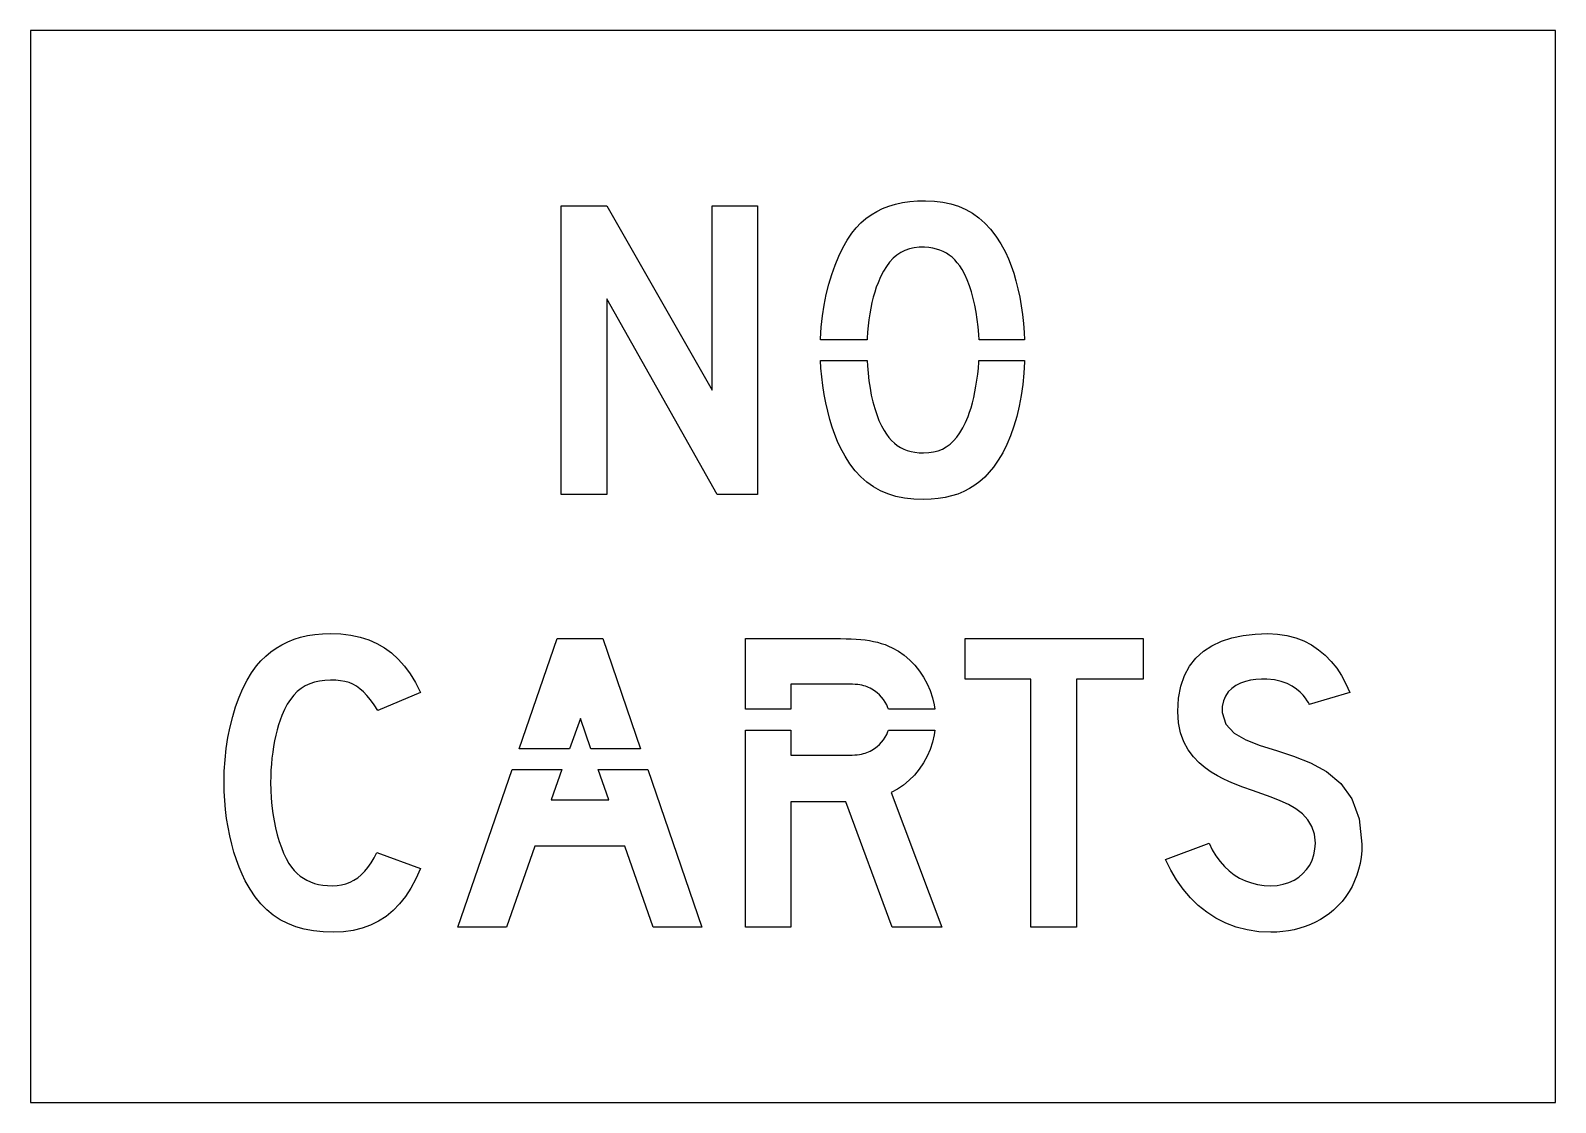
# Model space of a CAD drawing. Extents: x 0 to 37, y 0 to 26.
import ezdxf

# ---------------------------------------------------------------- set-up
doc = ezdxf.new("R2010")
doc.units = 0
doc.layers.add('CUT', color=7, linetype='Continuous')
doc.layers.add('OUTSIDE', color=1, linetype='Continuous')

msp = doc.modelspace()

# ---------------------------------------------------------------- linework, layer by layer
at = {"layer": 'CUT'}
for points in [[(22.9121, 19.3399), (22.8736, 19.5037), (22.8302, 19.6605), (22.7812, 19.8096), (22.7266, 19.9496), (22.6671, 20.0812), (22.602, 20.2023), (22.5453, 20.2905), (22.4865, 20.3689), (22.4256, 20.4389), (22.3605, 20.5012), (22.2926, 20.5551), (22.2212, 20.602), (22.1456, 20.6412), (22.0651, 20.6741), (21.9804, 20.7), (21.8901, 20.7203), (21.7942, 20.7343), (21.6927, 20.7427), (21.5618, 20.7427), (21.4386, 20.7308), (21.3231, 20.7056), (21.2146, 20.6678), (21.1131, 20.6167), (21.0179, 20.5523), (20.9283, 20.4753), (20.845, 20.3843), (20.7673, 20.28), (20.6945, 20.1617), (20.6266, 20.0294), (20.5629, 19.8831), (20.5216, 19.7746), (20.4838, 19.6577), (20.4488, 19.5331), (20.4166, 19.4022), (20.3886, 19.2657), (20.3634, 19.125), (20.3424, 18.9808), (20.3249, 18.8338), (20.3109, 18.6847), (20.3011, 18.5356), (20.2996, 18.501), (19.1687, 18.501), (19.1692, 18.5237), (19.1874, 18.8037), (19.2168, 19.0767), (19.2567, 19.342), (19.3078, 19.5989), (19.3687, 19.8467), (19.4394, 20.084), (19.5199, 20.3101), (19.6088, 20.5243), (19.7061, 20.7259), (19.8118, 20.9135), (19.9245, 21.0871), (20.0323, 21.2159), (20.1464, 21.3328), (20.2668, 21.4378), (20.3949, 21.5309), (20.5307, 21.6121), (20.6735, 21.6828), (20.8254, 21.7416), (20.985, 21.7892), (21.1544, 21.8263), (21.3322, 21.8522), (21.5198, 21.8676), (21.7179, 21.8725), (21.9328, 21.8648), (22.1379, 21.8396), (22.3318, 21.7983), (22.5152, 21.7388), (22.6895, 21.6625), (22.8533, 21.5687), (23.0087, 21.4567), (23.155, 21.3272), (23.2929, 21.1788), (23.4224, 21.0115), (23.5435, 20.8253), (23.6583, 20.6202), (23.729, 20.4613), (23.7948, 20.2919), (23.855, 20.1134), (23.9096, 19.9258), (23.9586, 19.7312), (24.002, 19.5303), (24.0384, 19.3231), (24.0692, 19.1117), (24.093, 18.8968), (24.1105, 18.6784), (24.119, 18.501), (23.0131, 18.501), (23.0073, 18.6238), (22.9919, 18.8107), (22.9709, 18.9927), (22.9443, 19.1691)], [(12.8755, 21.75), (13.9808, 21.75), (16.5351, 17.2798), (16.5351, 21.75), (17.6404, 21.75), (17.6404, 14.75), (16.6576, 14.75), (13.9808, 19.4904), (13.9808, 14.75), (12.8755, 14.75)], [(23.8585, 16.4013), (23.7787, 16.1724), (23.6891, 15.9582), (23.5904, 15.7587), (23.4812, 15.5767), (23.3629, 15.4129), (23.2614, 15.2841), (23.1522, 15.1672), (23.036, 15.0622), (22.9128, 14.9691), (22.7826, 14.8879), (22.6447, 14.8172), (22.4998, 14.7584), (22.3479, 14.7108), (22.189, 14.6737), (22.0224, 14.6478), (21.8488, 14.6324), (21.6682, 14.6275), (21.4302, 14.6352), (21.2069, 14.6604), (20.9983, 14.7017), (20.8023, 14.7612), (20.6196, 14.8375), (20.4495, 14.9313), (20.2913, 15.0433), (20.1436, 15.1728), (20.0071, 15.3212), (19.8804, 15.4885), (19.7628, 15.6747), (19.6543, 15.8798), (19.5829, 16.0338), (19.5157, 16.2011), (19.4534, 16.3796), (19.396, 16.5672), (19.3442, 16.7639), (19.298, 16.9669), (19.2588, 17.1748), (19.2252, 17.3862), (19.1986, 17.5997), (19.179, 17.8139), (19.1687, 17.999), (20.2989, 17.999), (20.3053, 17.8685), (20.32, 17.6858), (20.341, 17.5052), (20.3683, 17.3288), (20.4005, 17.1573), (20.4383, 16.9914), (20.4824, 16.8332), (20.5314, 16.6834), (20.586, 16.5434), (20.6455, 16.4146), (20.7106, 16.2977), (20.7673, 16.2095), (20.8275, 16.1297), (20.8912, 16.0576), (20.9591, 15.9932), (21.0305, 15.9372), (21.1068, 15.8889), (21.1873, 15.8483), (21.2727, 15.8154), (21.3637, 15.7895), (21.4596, 15.7713), (21.5611, 15.7608), (21.6682, 15.7573), (21.7935, 15.7629), (21.9104, 15.7797), (22.0203, 15.8091), (22.1232, 15.8497), (22.2198, 15.9029), (22.3101, 15.9687), (22.3948, 16.0471), (22.4746, 16.1388), (22.5495, 16.2438), (22.6195, 16.3628), (22.686, 16.4951), (22.749, 16.6414), (22.7854, 16.7394), (22.8204, 16.85), (22.8533, 16.9704), (22.8848, 17.0985), (22.9135, 17.2343), (22.9394, 17.375), (22.9625, 17.5192), (22.9821, 17.6655), (22.9982, 17.8118), (23.0094, 17.9574), (23.0117, 17.999), (24.1197, 17.999), (24.1189, 17.9616), (24.1021, 17.6872), (24.0748, 17.4163), (24.0363, 17.1503), (23.9873, 16.892), (23.9278, 16.6414)], [(8.9524, 4.8149), (8.7956, 4.6539), (8.6262, 4.5139), (8.4456, 4.3956), (8.2517, 4.299), (8.0451, 4.2241), (7.8268, 4.1702), (7.5944, 4.138), (7.3494, 4.1275), (7.0988, 4.1352), (6.8636, 4.1604), (6.6424, 4.2017), (6.4352, 4.2612), (6.2413, 4.3375), (6.06, 4.4313), (5.8906, 4.5433), (5.7338, 4.6728), (5.5875, 4.8212), (5.4524, 4.9885), (5.3278, 5.1747), (5.2123, 5.3798), (5.1353, 5.5387), (5.0632, 5.7081), (4.9974, 5.8866), (4.9372, 6.0742), (4.8826, 6.2688), (4.835, 6.4697), (4.7937, 6.6769), (4.7594, 6.8883), (4.7321, 7.1032), (4.7125, 7.3216), (4.7006, 7.5414), (4.6964, 7.7626), (4.7027, 8.0384), (4.7209, 8.3128), (4.7503, 8.5837), (4.7916, 8.8497), (4.8434, 9.108), (4.9057, 9.3586), (4.9778, 9.5987), (5.0604, 9.8276), (5.1528, 10.0418), (5.2536, 10.2413), (5.3642, 10.4233), (5.4825, 10.5871), (5.591, 10.711), (5.7058, 10.8244), (5.8283, 10.9273), (5.9585, 11.0197), (6.0957, 11.1016), (6.2413, 11.173), (6.3939, 11.2339), (6.5541, 11.2836), (6.7229, 11.3228), (6.8986, 11.3501), (7.0834, 11.3669), (7.2759, 11.3725), (7.5314, 11.3634), (7.7721, 11.3354), (7.9969, 11.2885), (8.2083, 11.222), (8.4057, 11.1352), (8.5898, 11.0288), (8.762, 10.9021), (8.9223, 10.7544), (9.0714, 10.585), (9.2107, 10.3946), (9.3409, 10.1825), (9.4613, 9.948), (8.4302, 9.5063), (8.335, 9.6442), (8.2454, 9.7653), (8.16, 9.8703), (8.076, 9.9592), (7.9927, 10.0341), (7.908, 10.0957), (7.8205, 10.1447), (7.7281, 10.1832), (7.6287, 10.2105), (7.5216, 10.2294), (7.4047, 10.2399), (7.2759, 10.2427), (7.1387, 10.2378), (7.0091, 10.2217), (6.8874, 10.1951), (6.7733, 10.1566), (6.6662, 10.1062), (6.5668, 10.0432), (6.473, 9.9676), (6.3862, 9.8794), (6.305, 9.7765), (6.2301, 9.6603), (6.1608, 9.5294), (6.0964, 9.3831), (6.0551, 9.2753), (6.0173, 9.1591), (5.9823, 9.0366), (5.9501, 8.9085), (5.9221, 8.7748), (5.8969, 8.6376), (5.8759, 8.4962), (5.8584, 8.352), (5.8444, 8.2057), (5.8346, 8.058), (5.8283, 7.9103), (5.8262, 7.7626), (5.8304, 7.5722), (5.8402, 7.3832), (5.8577, 7.1963), (5.8808, 7.0129), (5.9109, 6.8337), (5.9466, 6.6601), (5.9872, 6.4935), (6.0341, 6.3339), (6.0859, 6.1841), (6.1419, 6.0434), (6.2035, 5.9146), (6.2686, 5.7977), (6.3316, 5.7095), (6.3981, 5.6297), (6.4681, 5.5576), (6.5423, 5.4932), (6.6214, 5.4372), (6.7047, 5.3889), (6.7929, 5.3483), (6.8874, 5.3154), (6.9868, 5.2895), (7.0932, 5.2713), (7.2052, 5.2608), (7.3249, 5.2573), (7.439, 5.2622), (7.5482, 5.2776), (7.6524, 5.3042), (7.7526, 5.3413), (7.8478, 5.3903), (7.9388, 5.4505), (8.0256, 5.5226), (8.1089, 5.6066), (8.188, 5.7025), (8.2643, 5.8117), (8.3364, 5.9328), (8.4057, 6.0672), (9.4613, 5.6745), (9.3514, 5.4274), (9.2303, 5.202), (9.0973, 4.9976)], [(12.7772, 11.25), (13.8824, 11.25), (14.8013, 8.5782), (13.5982, 8.5782), (13.3421, 9.3096), (13.077, 8.5782), (11.8586, 8.5782)], [(20.6977, 9.7716), (20.6508, 9.8311), (20.599, 9.8864), (20.543, 9.9368), (20.4814, 9.9823), (20.4163, 10.0222), (20.3743, 10.0453), (20.3351, 10.0649), (20.2959, 10.0824), (20.256, 10.0971), (20.2147, 10.1097), (20.1706, 10.1202), (20.1223, 10.1286), (20.0691, 10.1349), (20.0089, 10.1391), (19.941, 10.1426), (19.864, 10.144), (19.7779, 10.1447), (18.4514, 10.1447), (18.4514, 9.5361), (17.346, 9.5361), (17.346, 11.25), (19.6547, 11.25), (19.7863, 11.2486), (19.9115, 11.2458), (20.0299, 11.2395), (20.1433, 11.2311), (20.251, 11.2192), (20.3547, 11.2038), (20.4541, 11.1849), (20.55, 11.1625), (20.6424, 11.1359), (20.7326, 11.1051), (20.8209, 11.0694), (20.9077, 11.0288), (21.0575, 10.9462), (21.1989, 10.8468), (21.3319, 10.732), (21.4544, 10.6039), (21.5656, 10.4639), (21.6658, 10.3134), (21.7526, 10.1545), (21.8261, 9.9886), (21.8849, 9.8164), (21.9282, 9.6414), (21.944, 9.5361), (20.8165, 9.5361), (20.8041, 9.5742), (20.7739, 9.6428), (20.7383, 9.7086)], [(22.6759, 10.2672), (22.6759, 11.25), (26.9984, 11.25), (26.9984, 10.2672), (25.3772, 10.2672), (25.3772, 4.25), (24.2719, 4.25), (24.2719, 10.2672)], [(32.1797, 5.5114), (32.1258, 5.3735), (32.0628, 5.2412), (31.9907, 5.1145), (31.9103, 4.9927), (31.8207, 4.8779), (31.7227, 4.7694), (31.6163, 4.6672), (31.5148, 4.5846), (31.4077, 4.5083), (31.295, 4.4383), (31.1773, 4.3746), (31.0556, 4.3179), (30.9282, 4.2682), (30.7973, 4.2262), (30.6629, 4.1912), (30.525, 4.1632), (30.3836, 4.1436), (30.2394, 4.131), (30.0931, 4.1275), (29.7991, 4.1415), (29.5184, 4.1849), (29.2523, 4.2549), (28.9997, 4.3508), (28.7624, 4.4712), (28.5398, 4.6154), (28.3326, 4.7813), (28.1414, 4.9675), (27.9657, 5.174), (27.8069, 5.398), (27.6641, 5.6388), (27.5388, 5.8957), (28.5951, 6.2884), (28.6735, 6.1288), (28.7624, 5.9818), (28.8604, 5.8474), (28.9674, 5.7263), (29.0823, 5.6185), (29.2062, 5.524), (29.3371, 5.4435), (29.4757, 5.377), (29.6206, 5.3252), (29.7724, 5.2874), (29.9299, 5.265), (30.0931, 5.2573), (30.2484, 5.2664), (30.3948, 5.2923), (30.5312, 5.335), (30.6573, 5.3938), (30.7713, 5.4659), (30.8728, 5.552), (30.9618, 5.65), (31.0359, 5.7592), (31.0948, 5.8789), (31.1382, 6.0077), (31.1648, 6.1442), (31.1739, 6.2884), (31.1522, 6.5061), (31.0899, 6.6944), (30.9912, 6.8568), (30.8603, 6.9975), (30.702, 7.1186), (30.5201, 7.225), (30.3192, 7.3195), (30.1043, 7.4056), (29.8788, 7.4868), (29.6472, 7.5673), (29.4148, 7.6499), (29.1844, 7.7374), (29.0704, 7.7864), (28.9395, 7.8466), (28.7974, 7.9201), (28.6489, 8.0097), (28.4984, 8.1161), (28.3529, 8.2414), (28.215, 8.387), (28.0911, 8.5543), (27.986, 8.7461), (27.9049, 8.9638), (27.8524, 9.2081), (27.8335, 9.4818), (27.8531, 9.808), (27.9084, 10.0992), (27.9993, 10.3575), (28.1219, 10.5829), (28.2752, 10.7782), (28.4571, 10.9427), (28.6644, 11.0792), (28.8961, 11.1884), (29.1495, 11.271), (29.4225, 11.3284), (29.7137, 11.362), (30.0196, 11.3725), (30.2583, 11.3613), (30.4843, 11.327), (30.6964, 11.271), (30.896, 11.1947), (31.0815, 11.0981), (31.2537, 10.9826), (31.4133, 10.8496), (31.5588, 10.6998), (31.6912, 10.5332), (31.8109, 10.3526), (31.9166, 10.1566), (32.0089, 9.948), (31.0269, 9.6533), (31.0213, 9.6652), (31.0045, 9.6974), (30.9758, 9.7457), (30.9338, 9.8073), (30.8771, 9.8773), (30.8056, 9.9515), (30.7174, 10.0264), (30.6118, 10.0971), (30.4879, 10.1615), (30.3443, 10.2133), (30.1806, 10.2504), (29.995, 10.2672), (29.8642, 10.2693), (29.7326, 10.2602), (29.6016, 10.2413), (29.4749, 10.2105), (29.3546, 10.1671), (29.2426, 10.1111), (29.1432, 10.0411), (29.0578, 9.9564), (28.9899, 9.8563), (28.9415, 9.7408), (28.9156, 9.6078), (28.9143, 9.4573), (29.0018, 9.1731), (29.1999, 8.9596), (29.4855, 8.7958), (29.8369, 8.6621), (30.2309, 8.5382), (30.6461, 8.4038), (31.0584, 8.24), (31.4469, 8.0251), (31.7878, 7.7402), (32.0594, 7.365), (32.2392, 6.8799), (32.3036, 6.2639), (32.2988, 6.1057), (32.2834, 5.951), (32.2589, 5.8005), (32.2239, 5.6535)], [(18.4514, 9.0341), (18.4514, 8.4255), (19.7779, 8.4255), (19.8591, 8.4262), (19.9325, 8.4276), (19.9984, 8.4311), (20.0579, 8.4353), (20.1118, 8.4416), (20.1615, 8.45), (20.2077, 8.4605), (20.2504, 8.4724), (20.2924, 8.4878), (20.333, 8.5053), (20.3743, 8.5249), (20.4163, 8.548), (20.4814, 8.5879), (20.543, 8.6334), (20.599, 8.6838), (20.6508, 8.7391), (20.6977, 8.7986), (20.7383, 8.8616), (20.7739, 8.9274), (20.8041, 8.996), (20.8166, 9.0341), (21.9448, 9.0341), (21.9276, 8.919), (21.8849, 8.7391), (21.8254, 8.5648), (21.7512, 8.3961), (21.663, 8.2351), (21.5608, 8.0832), (21.4466, 7.9425), (21.3214, 7.8137), (21.1849, 7.6989), (21.0386, 7.5995), (20.8832, 7.5169), (22.111, 4.25), (20.9077, 4.25), (19.7779, 7.2957), (18.4514, 7.2957), (18.4514, 4.25), (17.346, 4.25), (17.346, 9.0341)], [(12.8952, 8.0761), (12.6302, 7.3447), (14.0302, 7.3447), (13.774, 8.0761), (14.9739, 8.0761), (16.2897, 4.25), (15.1109, 4.25), (14.4229, 6.2149), (12.2368, 6.2149), (11.5494, 4.25), (10.3706, 4.25), (11.686, 8.0761)]]:
    msp.add_lwpolyline(points, close=True, dxfattribs=at)
at = {"layer": 'OUTSIDE'}
msp.add_lwpolyline([(0, 0), (37, 0), (37, 26), (0, 26)], close=True, dxfattribs=at)

doc.saveas('drawing.dxf')
